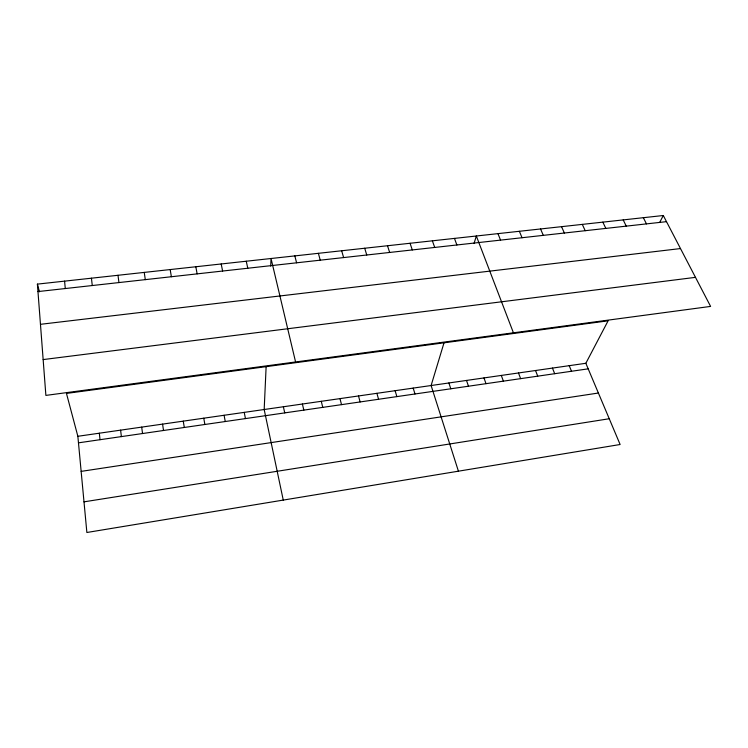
<?xml version="1.0" encoding="UTF-8"?>
<svg xmlns="http://www.w3.org/2000/svg" width="748" height="748" viewBox="0 0 748 748"><rect width="100%" height="100%" fill="white"/><g stroke="black" fill="none" stroke-linecap="round" stroke-linejoin="round"><path stroke-width="1.12" d="M266.129 366.66L264.175 409.511L283.258 500.085M270.692 266.101L271.038 258.509L295.582 361.976M444.022 342.808L431.11 385.519L458.421 471.184M474.064 243.455L476.326 236.003L513.427 332.804M585.843 363.285L608.105 320.817L66.46 393.42L77.857 436.29L86.871 532.492L620.12 444.508L585.843 363.285L77.857 436.29M659.717 222.334L663.298 215.508L37.4 284.118L45.88 395.402L710.6 306.409L663.298 215.508M84 501.843L609.246 418.74M81.149 471.38L598.4 393.027M78.465 442.835L588.19 368.839M43.15 359.582L695.481 277.349M40.457 324.314L680.493 248.56M37.97 291.58L666.496 221.66M643.345 217.696L646.478 223.886M623.196 219.903L626.254 226.139M602.851 222.137L605.833 228.411M582.299 224.391L585.207 230.702M561.533 226.663L564.366 233.021M540.552 228.963L543.31 235.368M519.364 231.291L522.039 237.733M569.209 365.669L571.509 371.26M552.445 368.081L554.689 373.701M497.953 233.638L500.543 240.117M535.531 370.512L537.728 376.16M518.486 372.962L520.627 378.647M454.466 238.397L456.878 244.979M501.3 375.431L503.385 381.143M483.975 377.927L486.004 383.668M432.381 240.819L434.71 247.448M466.5 380.433L468.472 386.211M410.054 243.268L412.298 249.935M448.875 382.967L450.801 388.782M387.501 245.737L389.652 252.459M413.186 388.1L414.99 393.981M364.706 248.243L366.754 255.003M395.112 390.69L396.861 396.608M341.668 250.767L343.622 257.574M376.889 393.317L378.572 399.264M358.507 395.954L360.125 401.947M318.377 253.32L320.238 260.182M37.4 284.118L39.457 291.842M339.966 398.619L341.527 404.64M294.834 255.9L296.591 262.81M321.266 401.311L322.762 407.37M302.398 404.023L303.828 410.119M283.37 406.753L284.736 412.887M246.251 261.22L247.794 268.233M221.184 263.969L222.614 271.038M244.222 412.382L245.456 418.59M224.091 415.271L225.251 421.526M195.826 266.756L197.135 273.871M203.774 418.197L204.858 424.481M170.179 269.561L171.376 276.741M183.269 421.143L184.279 427.473M144.233 272.403L145.308 279.64M162.578 424.116L163.513 430.483M141.69 427.117L142.541 433.531M117.988 275.283L118.941 282.566M120.606 430.147L121.382 436.598M91.443 278.191L92.266 285.54M99.334 433.204L100.026 439.702M64.58 281.136L65.282 288.541"/></g></svg>
